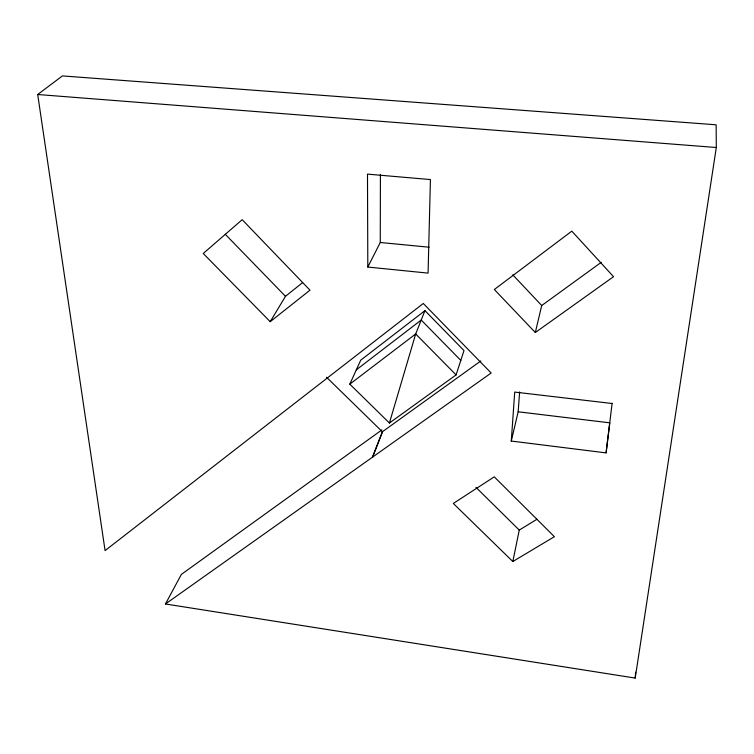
<?xml version="1.0" encoding="UTF-8"?>
<svg xmlns="http://www.w3.org/2000/svg" width="754" height="754" viewBox="0 0 754 754"><rect width="100%" height="100%" fill="white"/><g stroke="black" fill="none" stroke-linecap="round" stroke-linejoin="round"><path stroke-width="1.13" d="M367.811 267.048L367.49 174.127L430.421 179.565L428.074 273.118L367.811 267.048L380.261 242.486L380.421 174.353M511.278 441.052L518.168 411.797L609.779 422.824L606.084 452.89L511.278 441.052L514.718 392.071L612.012 403.494M381.882 429.903L181.365 574.407L165.456 603.982L635.207 678.082L635.622 672.219M518.168 411.797L519.619 391.91M606.084 452.89L612.125 403.239M635.207 678.082L716.3 147.511L716.14 124.796L62.431 75.918L37.7 94.504L105.079 550.599L423.277 303.466L491.165 373.013L165.456 603.982M512.824 561.532L554.407 536.688L494.256 476.839L453.314 503.455L512.824 561.532L519.261 530.09L536.98 519.242M535.312 332.514L613.539 276.69L571.805 231.148L494.341 289.508L535.312 332.514L541.721 305.521L601.211 262.354M389.413 423.013L415.69 333.965L424.954 310.639L464.002 350.582L456.085 374.908L389.413 423.013L349.809 384.154L360.714 360.186L424.954 310.639M372.457 457.131L382.372 431.769L480.845 360.93M372.58 457.244L382.551 431.712M270.215 321.685L309.988 290.177L242.175 219.687L203.241 253.495L270.215 321.685L285.483 296.313L302.599 282.627M356.312 369.856L421.222 320.045L460.807 360.393M349.809 384.154L415.69 333.965L456.085 374.908M37.7 94.504L716.3 147.511M380.261 242.486L429.13 247.218M326.567 377.273L382.372 431.769M475.972 487.357L519.261 530.09M225.229 234.249L285.483 296.313M512.786 274.852L541.721 305.521"/></g></svg>
